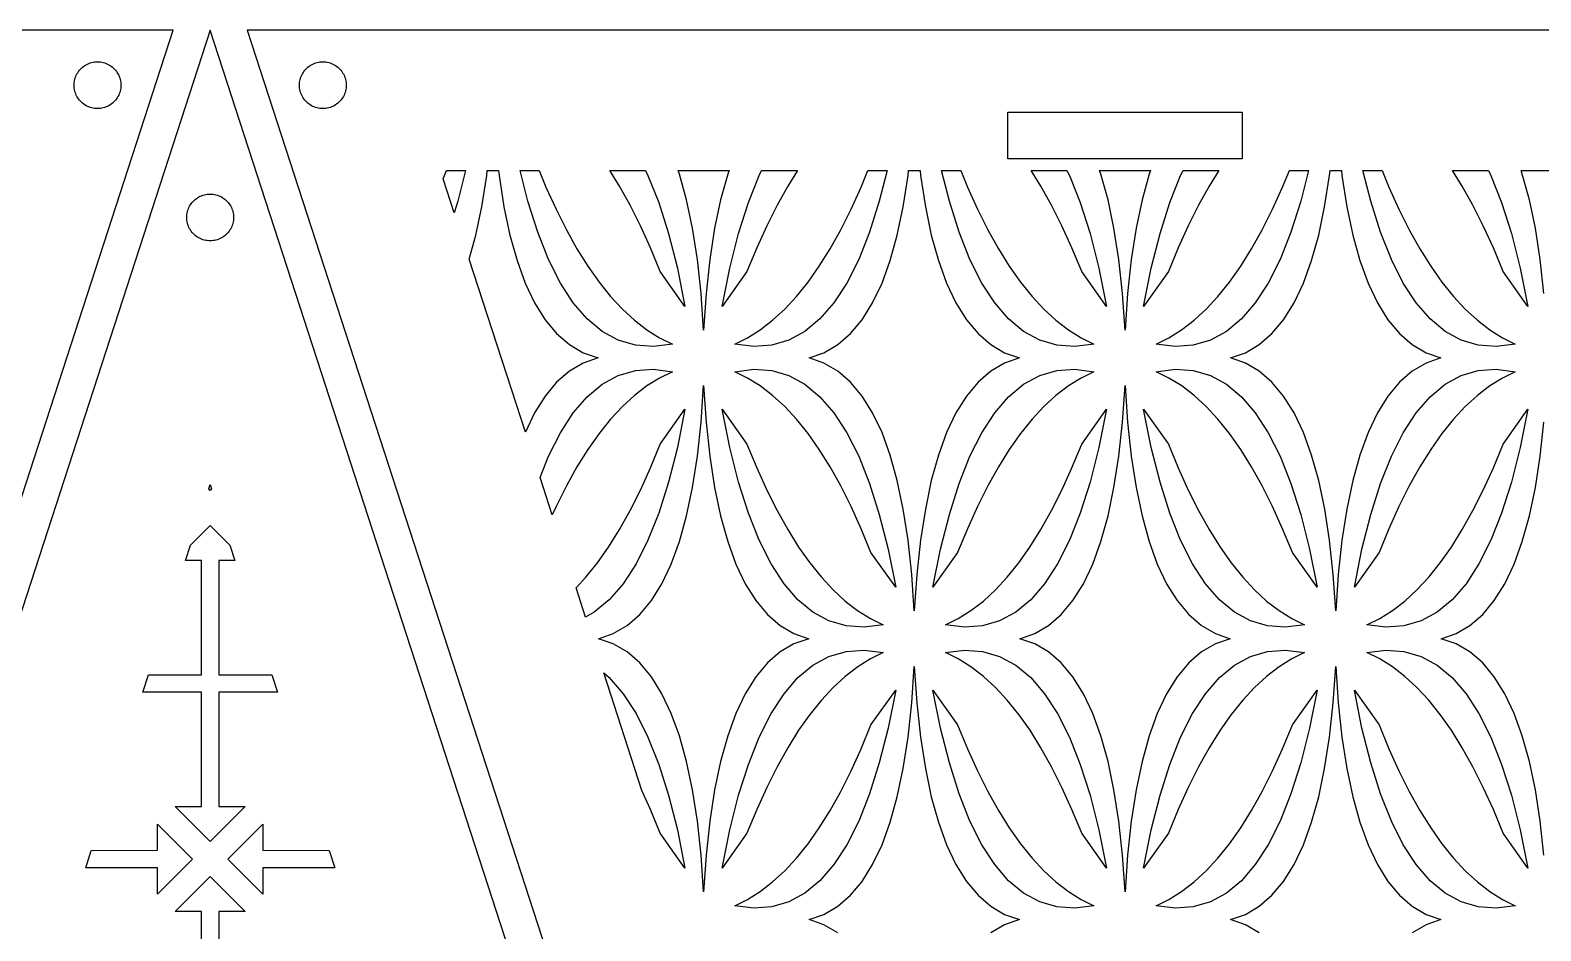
# Model space of a CAD drawing. Header units: metres. Extents: x 20 to 1108, y 20 to 485.
# Drawn here: x 783 to 912.1, y 407.7 to 484.7 of the extents above; entities that cross this region are included whole.
import ezdxf

# ---------------------------------------------------------------- set-up
doc = ezdxf.new("R2010")
doc.units = ezdxf.units.M

msp = doc.modelspace()

# ---------------------------------------------------------------- linework, layer by layer
for p, q in [((795.235, 484.652), (645.235, 484.652)), ((720.235, 253.826), (795.235, 484.652)), ((798.389, 484.652), (723.389, 253.826)), ((873.389, 253.826), (798.389, 484.652)), ((951.544, 484.652), (801.544, 484.652)), ((801.544, 484.652), (876.544, 253.826)), ((787.305, 481.319), (787.394, 481.408)), ((787.394, 481.408), (787.488, 481.491)), ((787.488, 481.491), (787.588, 481.569)), ((787.588, 481.569), (787.691, 481.639)), ((787.691, 481.639), (787.8, 481.703)), ((787.8, 481.703), (787.912, 481.76)), ((787.912, 481.76), (788.027, 481.81)), ((788.027, 481.81), (788.145, 481.853)), ((788.145, 481.853), (788.265, 481.888)), ((788.265, 481.888), (788.388, 481.915)), ((788.388, 481.915), (788.512, 481.935)), ((788.512, 481.935), (788.637, 481.946)), ((788.637, 481.946), (788.763, 481.95)), ((788.763, 481.95), (788.888, 481.946)), ((788.888, 481.946), (789.013, 481.935)), ((789.013, 481.935), (789.137, 481.915)), ((789.137, 481.915), (789.26, 481.888)), ((789.26, 481.888), (789.381, 481.853)), ((789.381, 481.853), (789.499, 481.81)), ((789.499, 481.81), (789.615, 481.76)), ((789.615, 481.76), (789.726, 481.703)), ((789.726, 481.703), (789.835, 481.639)), ((789.835, 481.639), (789.938, 481.569)), ((789.938, 481.569), (790.038, 481.491)), ((790.038, 481.491), (790.133, 481.408)), ((790.133, 481.408), (790.22, 481.319)), ((806.559, 481.319), (806.646, 481.408)), ((806.646, 481.408), (806.741, 481.491)), ((806.741, 481.491), (806.841, 481.569)), ((806.841, 481.569), (806.944, 481.639)), ((806.944, 481.639), (807.053, 481.703)), ((807.053, 481.703), (807.164, 481.76)), ((807.164, 481.76), (807.28, 481.81)), ((807.28, 481.81), (807.398, 481.853)), ((807.398, 481.853), (807.519, 481.888)), ((807.519, 481.888), (807.642, 481.915)), ((807.642, 481.915), (807.766, 481.935)), ((807.766, 481.935), (807.891, 481.946)), ((807.891, 481.946), (808.016, 481.95)), ((808.016, 481.95), (808.142, 481.946)), ((808.142, 481.946), (808.267, 481.935)), ((808.267, 481.935), (808.391, 481.915)), ((808.391, 481.915), (808.514, 481.888)), ((808.514, 481.888), (808.634, 481.853)), ((808.634, 481.853), (808.752, 481.81)), ((808.752, 481.81), (808.867, 481.76)), ((808.867, 481.76), (808.979, 481.703)), ((808.979, 481.703), (809.088, 481.639)), ((809.088, 481.639), (809.191, 481.569)), ((809.191, 481.569), (809.291, 481.491)), ((809.291, 481.491), (809.385, 481.408)), ((809.385, 481.408), (809.474, 481.319)), ((786.763, 479.95), (786.767, 480.075)), ((786.767, 480.075), (786.779, 480.201)), ((786.779, 480.201), (786.799, 480.325)), ((786.799, 480.325), (786.826, 480.447)), ((786.826, 480.447), (786.861, 480.569)), ((786.861, 480.569), (786.903, 480.687)), ((786.903, 480.687), (786.953, 480.802)), ((786.953, 480.802), (787.01, 480.913)), ((787.01, 480.913), (787.074, 481.022)), ((787.074, 481.022), (787.145, 481.126)), ((787.145, 481.126), (787.221, 481.225)), ((787.221, 481.225), (787.305, 481.319)), ((790.22, 481.319), (790.304, 481.225)), ((790.304, 481.225), (790.381, 481.126)), ((790.381, 481.126), (790.452, 481.022)), ((790.452, 481.022), (790.515, 480.913)), ((790.515, 480.913), (790.573, 480.802)), ((790.573, 480.802), (790.623, 480.687)), ((790.623, 480.687), (790.665, 480.569)), ((790.665, 480.569), (790.7, 480.447)), ((790.7, 480.447), (790.727, 480.325)), ((790.727, 480.325), (790.747, 480.201)), ((790.747, 480.201), (790.759, 480.075)), ((790.759, 480.075), (790.763, 479.95)), ((806.016, 479.95), (806.02, 480.075)), ((806.02, 480.075), (806.032, 480.201)), ((806.032, 480.201), (806.052, 480.325)), ((806.052, 480.325), (806.079, 480.447)), ((806.079, 480.447), (806.114, 480.569)), ((806.114, 480.569), (806.156, 480.687)), ((806.156, 480.687), (806.206, 480.802)), ((806.206, 480.802), (806.264, 480.913)), ((806.264, 480.913), (806.327, 481.022)), ((806.327, 481.022), (806.398, 481.126)), ((806.398, 481.126), (806.475, 481.225)), ((806.475, 481.225), (806.559, 481.319)), ((809.474, 481.319), (809.558, 481.225)), ((809.558, 481.225), (809.634, 481.126)), ((809.634, 481.126), (809.705, 481.022)), ((809.705, 481.022), (809.769, 480.913)), ((809.769, 480.913), (809.826, 480.802)), ((809.826, 480.802), (809.876, 480.687)), ((809.876, 480.687), (809.918, 480.569)), ((809.918, 480.569), (809.953, 480.447)), ((809.953, 480.447), (809.98, 480.325)), ((809.98, 480.325), (810, 480.201)), ((810, 480.201), (810.012, 480.075)), ((810.012, 480.075), (810.016, 479.95)), ((786.767, 479.824), (786.763, 479.95)), ((786.779, 479.699), (786.767, 479.824)), ((786.799, 479.575), (786.779, 479.699)), ((786.826, 479.453), (786.799, 479.575)), ((786.861, 479.332), (786.826, 479.453)), ((786.903, 479.214), (786.861, 479.332)), ((786.953, 479.099), (786.903, 479.214)), ((787.01, 478.986), (786.953, 479.099)), ((787.074, 478.878), (787.01, 478.986)), ((787.145, 478.775), (787.074, 478.878)), ((787.221, 478.675), (787.145, 478.775)), ((790.381, 478.775), (790.304, 478.675)), ((790.452, 478.878), (790.381, 478.775)), ((790.515, 478.986), (790.452, 478.878)), ((790.573, 479.099), (790.515, 478.986)), ((790.623, 479.214), (790.573, 479.099)), ((790.665, 479.332), (790.623, 479.214)), ((790.7, 479.453), (790.665, 479.332)), ((790.727, 479.575), (790.7, 479.453)), ((790.747, 479.699), (790.727, 479.575)), ((790.759, 479.824), (790.747, 479.699)), ((790.763, 479.95), (790.759, 479.824)), ((806.02, 479.824), (806.016, 479.95)), ((806.032, 479.699), (806.02, 479.824)), ((806.052, 479.575), (806.032, 479.699)), ((806.079, 479.453), (806.052, 479.575)), ((806.114, 479.332), (806.079, 479.453)), ((806.156, 479.214), (806.114, 479.332)), ((806.206, 479.099), (806.156, 479.214)), ((806.264, 478.986), (806.206, 479.099)), ((806.327, 478.878), (806.264, 478.986)), ((806.398, 478.775), (806.327, 478.878)), ((806.475, 478.675), (806.398, 478.775)), ((809.634, 478.775), (809.558, 478.675)), ((809.705, 478.878), (809.634, 478.775)), ((809.769, 478.986), (809.705, 478.878)), ((809.826, 479.099), (809.769, 478.986)), ((809.876, 479.214), (809.826, 479.099)), ((809.918, 479.332), (809.876, 479.214)), ((809.953, 479.453), (809.918, 479.332)), ((809.98, 479.575), (809.953, 479.453)), ((810, 479.699), (809.98, 479.575)), ((810.012, 479.824), (810, 479.699)), ((810.016, 479.95), (810.012, 479.824)), ((787.305, 478.581), (787.221, 478.675)), ((787.394, 478.492), (787.305, 478.581)), ((787.488, 478.409), (787.394, 478.492)), ((787.588, 478.332), (787.488, 478.409)), ((787.691, 478.262), (787.588, 478.332)), ((787.8, 478.197), (787.691, 478.262)), ((787.912, 478.141), (787.8, 478.197)), ((788.027, 478.091), (787.912, 478.141)), ((788.145, 478.048), (788.027, 478.091)), ((788.265, 478.013), (788.145, 478.048)), ((788.388, 477.986), (788.265, 478.013)), ((788.512, 477.966), (788.388, 477.986)), ((788.637, 477.954), (788.512, 477.966)), ((788.763, 477.95), (788.637, 477.954)), ((788.888, 477.954), (788.763, 477.95)), ((789.013, 477.966), (788.888, 477.954)), ((789.137, 477.986), (789.013, 477.966)), ((789.26, 478.013), (789.137, 477.986)), ((789.381, 478.048), (789.26, 478.013)), ((789.499, 478.091), (789.381, 478.048)), ((789.615, 478.141), (789.499, 478.091)), ((789.726, 478.197), (789.615, 478.141)), ((789.835, 478.262), (789.726, 478.197)), ((789.938, 478.332), (789.835, 478.262)), ((790.038, 478.409), (789.938, 478.332)), ((790.133, 478.492), (790.038, 478.409)), ((790.22, 478.581), (790.133, 478.492)), ((790.304, 478.675), (790.22, 478.581)), ((806.559, 478.581), (806.475, 478.675)), ((806.646, 478.492), (806.559, 478.581)), ((806.741, 478.409), (806.646, 478.492)), ((806.841, 478.332), (806.741, 478.409)), ((806.944, 478.262), (806.841, 478.332)), ((807.053, 478.197), (806.944, 478.262)), ((807.164, 478.141), (807.053, 478.197)), ((807.28, 478.091), (807.164, 478.141)), ((807.398, 478.048), (807.28, 478.091)), ((807.519, 478.013), (807.398, 478.048)), ((807.642, 477.986), (807.519, 478.013)), ((807.766, 477.966), (807.642, 477.986)), ((807.891, 477.954), (807.766, 477.966)), ((808.016, 477.95), (807.891, 477.954)), ((808.142, 477.954), (808.016, 477.95)), ((808.267, 477.966), (808.142, 477.954)), ((808.391, 477.986), (808.267, 477.966)), ((808.514, 478.013), (808.391, 477.986)), ((808.634, 478.048), (808.514, 478.013)), ((808.752, 478.091), (808.634, 478.048)), ((808.867, 478.141), (808.752, 478.091)), ((808.979, 478.197), (808.867, 478.141)), ((809.088, 478.262), (808.979, 478.197)), ((809.191, 478.332), (809.088, 478.262)), ((809.291, 478.409), (809.191, 478.332)), ((809.385, 478.492), (809.291, 478.409)), ((809.474, 478.581), (809.385, 478.492)), ((809.558, 478.675), (809.474, 478.581)), ((866.544, 473.652), (866.544, 477.652)), ((866.544, 477.652), (886.544, 477.652)), ((886.544, 477.652), (886.544, 473.652)), ((886.544, 473.652), (866.544, 473.652)), ((818.292, 471.94), (818.585, 472.652)), ((818.585, 472.652), (820.213, 472.652)), ((820.213, 472.652), (819.553, 470.033)), ((822.013, 472.241), (822.058, 472.652)), ((822.058, 472.652), (823.031, 472.652)), ((823.031, 472.652), (823.075, 472.241)), ((825.536, 470.034), (824.876, 472.652)), ((824.876, 472.652), (826.504, 472.652)), ((826.504, 472.652), (827.078, 471.253)), ((833.361, 471.333), (832.534, 472.652)), ((832.534, 472.652), (835.587, 472.652)), ((835.587, 472.652), (835.792, 472.244)), ((838.486, 472.34), (838.373, 472.652)), ((838.373, 472.652), (842.715, 472.652)), ((839.092, 470.162), (838.486, 472.34)), ((842.602, 472.34), (841.996, 470.162)), ((842.715, 472.652), (842.602, 472.34)), ((845.296, 472.244), (845.501, 472.652)), ((845.501, 472.652), (848.554, 472.652)), ((848.554, 472.652), (847.727, 471.333)), ((854.01, 471.252), (854.585, 472.652)), ((854.585, 472.652), (856.213, 472.652)), ((856.213, 472.652), (855.553, 470.033)), ((858.013, 472.241), (858.058, 472.652)), ((858.058, 472.652), (859.031, 472.652)), ((859.031, 472.652), (859.075, 472.241)), ((861.536, 470.034), (860.876, 472.652)), ((860.876, 472.652), (862.504, 472.652)), ((862.504, 472.652), (863.078, 471.253)), ((869.36, 471.333), (868.534, 472.652)), ((868.534, 472.652), (871.586, 472.652)), ((871.586, 472.652), (871.792, 472.244)), ((874.486, 472.34), (874.373, 472.652)), ((874.373, 472.652), (878.715, 472.652)), ((875.092, 470.162), (874.486, 472.34)), ((878.602, 472.34), (877.996, 470.162)), ((878.715, 472.652), (878.602, 472.34)), ((881.296, 472.244), (881.501, 472.652)), ((881.501, 472.652), (884.554, 472.652)), ((884.554, 472.652), (883.727, 471.333)), ((890.01, 471.252), (890.584, 472.652)), ((890.584, 472.652), (892.212, 472.652)), ((892.212, 472.652), (891.552, 470.033)), ((894.013, 472.241), (894.057, 472.652)), ((894.057, 472.652), (895.03, 472.652)), ((895.03, 472.652), (895.074, 472.241)), ((897.535, 470.034), (896.875, 472.652)), ((896.875, 472.652), (898.503, 472.652)), ((898.503, 472.652), (899.078, 471.253)), ((905.36, 471.333), (904.534, 472.652)), ((904.534, 472.652), (907.586, 472.652)), ((907.586, 472.652), (907.792, 472.244)), ((910.486, 472.34), (910.373, 472.652)), ((910.373, 472.652), (914.715, 472.652)), ((911.092, 470.162), (910.486, 472.34)), ((819.236, 469.033), (818.292, 471.94)), ((821.601, 469.569), (822.013, 472.241)), ((823.075, 472.241), (823.487, 469.569)), ((827.078, 471.253), (827.936, 469.358)), ((834.269, 469.707), (833.361, 471.333)), ((835.792, 472.244), (836.717, 469.915)), ((844.371, 469.916), (845.296, 472.244)), ((847.727, 471.333), (846.819, 469.708)), ((853.152, 469.358), (854.01, 471.252)), ((857.601, 469.569), (858.013, 472.241)), ((859.075, 472.241), (859.487, 469.569)), ((863.078, 471.253), (863.936, 469.358)), ((870.269, 469.707), (869.36, 471.333)), ((871.792, 472.244), (872.717, 469.915)), ((880.371, 469.916), (881.296, 472.244)), ((883.727, 471.333), (882.819, 469.708)), ((889.151, 469.358), (890.01, 471.252)), ((893.6, 469.569), (894.013, 472.241)), ((895.074, 472.241), (895.487, 469.569)), ((899.078, 471.253), (899.936, 469.358)), ((906.269, 469.707), (905.36, 471.333)), ((907.792, 472.244), (908.717, 469.915)), ((796.701, 469.725), (796.771, 469.828)), ((796.771, 469.828), (796.848, 469.927)), ((796.848, 469.927), (796.931, 470.022)), ((796.931, 470.022), (797.02, 470.11)), ((797.02, 470.11), (797.115, 470.193)), ((797.115, 470.193), (797.214, 470.271)), ((797.214, 470.271), (797.318, 470.341)), ((797.318, 470.341), (797.426, 470.405)), ((797.426, 470.405), (797.538, 470.462)), ((797.538, 470.462), (797.653, 470.512)), ((797.653, 470.512), (797.771, 470.554)), ((797.771, 470.554), (797.892, 470.589)), ((797.892, 470.589), (798.014, 470.617)), ((798.014, 470.617), (798.139, 470.636)), ((798.139, 470.636), (798.264, 470.649)), ((798.264, 470.649), (798.389, 470.652)), ((798.389, 470.652), (798.515, 470.649)), ((798.515, 470.649), (798.64, 470.636)), ((798.64, 470.636), (798.764, 470.617)), ((798.764, 470.617), (798.887, 470.589)), ((798.887, 470.589), (799.008, 470.554)), ((799.008, 470.554), (799.126, 470.512)), ((799.126, 470.512), (799.241, 470.462)), ((799.241, 470.462), (799.353, 470.405)), ((799.353, 470.405), (799.461, 470.341)), ((799.461, 470.341), (799.565, 470.271)), ((799.565, 470.271), (799.664, 470.193)), ((799.664, 470.193), (799.759, 470.11)), ((799.759, 470.11), (799.848, 470.022)), ((799.848, 470.022), (799.931, 469.927)), ((799.931, 469.927), (800.008, 469.828)), ((800.008, 469.828), (800.078, 469.725)), ((819.553, 470.033), (819.236, 469.033)), ((826.372, 467.389), (825.536, 470.034)), ((836.717, 469.915), (837.553, 467.271)), ((839.601, 467.736), (839.092, 470.162)), ((841.996, 470.162), (841.488, 467.736)), ((843.535, 467.271), (844.371, 469.916)), ((855.553, 470.033), (854.717, 467.389)), ((862.371, 467.389), (861.536, 470.034)), ((872.717, 469.915), (873.553, 467.271)), ((875.601, 467.736), (875.092, 470.162)), ((877.996, 470.162), (877.488, 467.736)), ((879.535, 467.271), (880.371, 469.916)), ((891.552, 470.033), (890.717, 467.389)), ((898.371, 467.389), (897.535, 470.034)), ((908.717, 469.915), (909.553, 467.271)), ((911.601, 467.736), (911.092, 470.162)), ((796.389, 468.652), (796.393, 468.778)), ((796.393, 468.527), (796.389, 468.652)), ((796.393, 468.778), (796.405, 468.903)), ((796.405, 468.402), (796.393, 468.527)), ((796.405, 468.903), (796.425, 469.027)), ((796.425, 469.027), (796.452, 469.151)), ((796.452, 469.151), (796.487, 469.271)), ((796.487, 469.271), (796.53, 469.388)), ((796.53, 469.388), (796.58, 469.504)), ((796.58, 469.504), (796.637, 469.616)), ((796.637, 469.616), (796.701, 469.725)), ((800.078, 469.725), (800.142, 469.616)), ((800.142, 469.616), (800.199, 469.504)), ((800.199, 469.504), (800.249, 469.388)), ((800.249, 469.388), (800.292, 469.271)), ((800.292, 469.271), (800.327, 469.151)), ((800.327, 469.151), (800.354, 469.027)), ((800.354, 469.027), (800.374, 468.903)), ((800.374, 468.903), (800.386, 468.778)), ((800.386, 468.527), (800.374, 468.402)), ((800.386, 468.778), (800.389, 468.652)), ((800.389, 468.652), (800.386, 468.527)), ((821.092, 467.143), (821.601, 469.569)), ((823.487, 469.569), (823.997, 467.143)), ((827.936, 469.358), (828.819, 467.598)), ((835.152, 467.947), (834.269, 469.707)), ((846.819, 469.708), (845.936, 467.947)), ((852.269, 467.597), (853.152, 469.358)), ((857.092, 467.143), (857.601, 469.569)), ((859.487, 469.569), (859.997, 467.143)), ((863.936, 469.358), (864.819, 467.598)), ((871.152, 467.947), (870.269, 469.707)), ((882.819, 469.708), (881.936, 467.947)), ((888.269, 467.597), (889.151, 469.358)), ((893.091, 467.143), (893.6, 469.569)), ((895.487, 469.569), (895.996, 467.143)), ((899.936, 469.358), (900.818, 467.598)), ((907.151, 467.947), (906.269, 469.707)), ((796.425, 468.277), (796.405, 468.402)), ((796.452, 468.155), (796.425, 468.277)), ((796.487, 468.034), (796.452, 468.155)), ((796.53, 467.916), (796.487, 468.034)), ((796.58, 467.801), (796.53, 467.916)), ((796.637, 467.69), (796.58, 467.801)), ((796.701, 467.581), (796.637, 467.69)), ((796.771, 467.478), (796.701, 467.581)), ((796.848, 467.377), (796.771, 467.478)), ((796.931, 467.283), (796.848, 467.377)), ((797.02, 467.194), (796.931, 467.283)), ((797.115, 467.111), (797.02, 467.194)), ((799.759, 467.194), (799.664, 467.111)), ((799.848, 467.283), (799.759, 467.194)), ((799.931, 467.377), (799.848, 467.283)), ((800.008, 467.478), (799.931, 467.377)), ((800.078, 467.581), (800.008, 467.478)), ((800.142, 467.69), (800.078, 467.581)), ((800.199, 467.801), (800.142, 467.69)), ((800.249, 467.916), (800.199, 467.801)), ((800.292, 468.034), (800.249, 467.916)), ((800.327, 468.155), (800.292, 468.034)), ((800.354, 468.277), (800.327, 468.155)), ((800.374, 468.402), (800.354, 468.277)), ((827.296, 465.061), (826.372, 467.389)), ((828.819, 467.598), (829.727, 465.972)), ((836.01, 466.052), (835.152, 467.947)), ((837.553, 467.271), (838.299, 464.309)), ((840.013, 465.064), (839.601, 467.736)), ((841.488, 467.736), (841.075, 465.064)), ((842.789, 464.309), (843.535, 467.271)), ((845.936, 467.947), (845.078, 466.053)), ((851.361, 465.972), (852.269, 467.597)), ((854.717, 467.389), (853.792, 465.06)), ((863.296, 465.061), (862.371, 467.389)), ((864.819, 467.598), (865.727, 465.972)), ((872.01, 466.052), (871.152, 467.947)), ((873.553, 467.271), (874.299, 464.309)), ((876.013, 465.064), (875.601, 467.736)), ((877.488, 467.736), (877.075, 465.064)), ((878.789, 464.309), (879.535, 467.271)), ((881.936, 467.947), (881.078, 466.053)), ((887.36, 465.972), (888.269, 467.597)), ((890.717, 467.389), (889.792, 465.06)), ((899.296, 465.061), (898.371, 467.389)), ((900.818, 467.598), (901.727, 465.972)), ((908.01, 466.052), (907.151, 467.947)), ((909.553, 467.271), (910.299, 464.309)), ((912.013, 465.064), (911.601, 467.736)), ((797.214, 467.034), (797.115, 467.111)), ((797.318, 466.964), (797.214, 467.034)), ((797.426, 466.901), (797.318, 466.964)), ((797.538, 466.843), (797.426, 466.901)), ((797.653, 466.793), (797.538, 466.843)), ((797.771, 466.75), (797.653, 466.793)), ((797.892, 466.715), (797.771, 466.75)), ((798.014, 466.689), (797.892, 466.715)), ((798.139, 466.668), (798.014, 466.689)), ((798.264, 466.656), (798.139, 466.668)), ((798.389, 466.652), (798.264, 466.656)), ((798.515, 466.656), (798.389, 466.652)), ((798.64, 466.668), (798.515, 466.656)), ((798.764, 466.689), (798.64, 466.668)), ((798.887, 466.715), (798.764, 466.689)), ((799.008, 466.75), (798.887, 466.715)), ((799.126, 466.793), (799.008, 466.75)), ((799.241, 466.843), (799.126, 466.793)), ((799.353, 466.901), (799.241, 466.843)), ((799.461, 466.964), (799.353, 466.901)), ((799.565, 467.034), (799.461, 466.964)), ((799.664, 467.111), (799.565, 467.034)), ((820.519, 465.084), (821.092, 467.143)), ((823.997, 467.143), (824.602, 464.964)), ((829.727, 465.972), (830.661, 464.482)), ((836.843, 464.024), (836.01, 466.052)), ((845.078, 466.053), (844.245, 464.024)), ((850.427, 464.481), (851.361, 465.972)), ((856.486, 464.964), (857.092, 467.143)), ((859.997, 467.143), (860.602, 464.964)), ((865.727, 465.972), (866.661, 464.482)), ((872.843, 464.024), (872.01, 466.052)), ((881.078, 466.053), (880.245, 464.024)), ((886.427, 464.481), (887.36, 465.972)), ((892.486, 464.964), (893.091, 467.143)), ((895.996, 467.143), (896.602, 464.964)), ((901.727, 465.972), (902.66, 464.482)), ((908.843, 464.024), (908.01, 466.052)), ((825.321, 450.307), (820.519, 465.084)), ((824.602, 464.964), (825.304, 463.034)), ((828.31, 463.049), (827.296, 465.061)), ((840.328, 462.143), (840.013, 465.064)), ((841.075, 465.064), (840.76, 462.143)), ((853.792, 465.06), (852.779, 463.049)), ((855.785, 463.034), (856.486, 464.964)), ((860.602, 464.964), (861.304, 463.034)), ((864.31, 463.049), (863.296, 465.061)), ((876.328, 462.143), (876.013, 465.064)), ((877.075, 465.064), (876.76, 462.143)), ((889.792, 465.06), (888.778, 463.049)), ((891.784, 463.034), (892.486, 464.964)), ((896.602, 464.964), (897.303, 463.034)), ((900.309, 463.049), (899.296, 465.061)), ((912.328, 462.143), (912.013, 465.064)), ((830.661, 464.482), (831.619, 463.126)), ((838.953, 461.043), (836.843, 464.024)), ((838.299, 464.309), (838.953, 461.043)), ((842.135, 461.043), (842.789, 464.309)), ((844.245, 464.024), (842.135, 461.043)), ((849.469, 463.125), (850.427, 464.481)), ((866.661, 464.482), (867.619, 463.126)), ((874.953, 461.043), (872.843, 464.024)), ((874.299, 464.309), (874.953, 461.043)), ((878.135, 461.043), (878.789, 464.309)), ((880.245, 464.024), (878.135, 461.043)), ((885.468, 463.125), (886.427, 464.481)), ((902.66, 464.482), (903.619, 463.126)), ((910.953, 461.043), (908.843, 464.024)), ((910.299, 464.309), (910.953, 461.043)), ((825.304, 463.034), (826.102, 461.352)), ((829.413, 461.354), (828.31, 463.049)), ((831.619, 463.126), (832.603, 461.905)), ((840.544, 459.021), (840.328, 462.143)), ((840.76, 462.143), (840.544, 459.021)), ((848.485, 461.905), (849.469, 463.125)), ((852.779, 463.049), (851.676, 461.354)), ((854.986, 461.351), (855.785, 463.034)), ((861.304, 463.034), (862.102, 461.352)), ((865.412, 461.354), (864.31, 463.049)), ((867.619, 463.126), (868.603, 461.905)), ((876.544, 459.021), (876.328, 462.143)), ((876.76, 462.143), (876.544, 459.021)), ((884.484, 461.905), (885.468, 463.125)), ((888.778, 463.049), (887.676, 461.354)), ((890.986, 461.351), (891.784, 463.034)), ((897.303, 463.034), (898.102, 461.352)), ((901.412, 461.354), (900.309, 463.049)), ((903.619, 463.126), (904.602, 461.905)), ((826.102, 461.352), (826.996, 459.915)), ((830.603, 459.975), (829.413, 461.354)), ((832.603, 461.905), (833.611, 460.82)), ((833.611, 460.82), (834.646, 459.869)), ((846.442, 459.869), (847.477, 460.819)), ((847.477, 460.819), (848.485, 461.905)), ((851.676, 461.354), (850.484, 459.975)), ((854.092, 459.915), (854.986, 461.351)), ((862.102, 461.352), (862.996, 459.915)), ((866.603, 459.975), (865.412, 461.354)), ((868.603, 461.905), (869.611, 460.82)), ((869.611, 460.82), (870.646, 459.869)), ((882.441, 459.869), (883.476, 460.819)), ((883.476, 460.819), (884.484, 461.905)), ((887.676, 461.354), (886.484, 459.975)), ((890.091, 459.915), (890.986, 461.351)), ((898.102, 461.352), (898.996, 459.915)), ((902.603, 459.975), (901.412, 461.354)), ((904.602, 461.905), (905.611, 460.82)), ((905.611, 460.82), (906.645, 459.869)), ((826.996, 459.915), (827.988, 458.728)), ((831.885, 458.914), (830.603, 459.975)), ((834.646, 459.869), (835.704, 459.054)), ((845.384, 459.054), (846.442, 459.869)), ((850.484, 459.975), (849.203, 458.914)), ((853.1, 458.728), (854.092, 459.915)), ((862.996, 459.915), (863.988, 458.728)), ((867.885, 458.914), (866.603, 459.975)), ((870.646, 459.869), (871.704, 459.054)), ((881.383, 459.054), (882.441, 459.869)), ((886.484, 459.975), (885.203, 458.914)), ((889.1, 458.728), (890.091, 459.915)), ((898.996, 459.915), (899.988, 458.728)), ((903.885, 458.914), (902.603, 459.975)), ((906.645, 459.869), (907.704, 459.054)), ((827.988, 458.728), (829.077, 457.787)), ((833.255, 458.169), (831.885, 458.914)), ((834.713, 457.741), (833.255, 458.169)), ((835.704, 459.054), (836.789, 458.374)), ((836.789, 458.374), (837.889, 457.833)), ((843.2, 457.833), (844.3, 458.374)), ((844.3, 458.374), (845.384, 459.054)), ((847.833, 458.169), (846.375, 457.741)), ((849.203, 458.914), (847.833, 458.169)), ((852.012, 457.787), (853.1, 458.728)), ((863.988, 458.728), (865.077, 457.787)), ((869.255, 458.169), (867.885, 458.914)), ((870.713, 457.741), (869.255, 458.169)), ((871.704, 459.054), (872.789, 458.374)), ((872.789, 458.374), (873.889, 457.833)), ((879.199, 457.833), (880.299, 458.374)), ((880.299, 458.374), (881.383, 459.054)), ((883.833, 458.169), (882.375, 457.741)), ((885.203, 458.914), (883.833, 458.169)), ((888.011, 457.787), (889.1, 458.728)), ((899.988, 458.728), (901.076, 457.787)), ((905.255, 458.169), (903.885, 458.914)), ((906.713, 457.741), (905.255, 458.169)), ((907.704, 459.054), (908.788, 458.374)), ((908.788, 458.374), (909.888, 457.833)), ((829.077, 457.787), (830.262, 457.094)), ((830.262, 457.094), (831.534, 456.652)), ((836.262, 457.629), (834.713, 457.741)), ((837.889, 457.833), (836.262, 457.629)), ((844.827, 457.629), (843.2, 457.833)), ((846.375, 457.741), (844.827, 457.629)), ((849.555, 456.652), (850.827, 457.094)), ((850.827, 457.094), (852.012, 457.787)), ((865.077, 457.787), (866.262, 457.094)), ((866.262, 457.094), (867.534, 456.652)), ((872.261, 457.629), (870.713, 457.741)), ((873.889, 457.833), (872.261, 457.629)), ((880.827, 457.629), (879.199, 457.833)), ((882.375, 457.741), (880.827, 457.629)), ((885.554, 456.652), (886.826, 457.094)), ((886.826, 457.094), (888.011, 457.787)), ((901.076, 457.787), (902.261, 457.094)), ((902.261, 457.094), (903.533, 456.652)), ((908.261, 457.629), (906.713, 457.741)), ((909.888, 457.833), (908.261, 457.629)), ((830.262, 456.21), (829.077, 455.518)), ((831.534, 456.652), (830.262, 456.21)), ((833.255, 455.136), (834.713, 455.564)), ((834.713, 455.564), (836.262, 455.675)), ((836.262, 455.675), (837.889, 455.471)), ((843.2, 455.471), (844.827, 455.675)), ((844.827, 455.675), (846.375, 455.564)), ((846.375, 455.564), (847.833, 455.136)), ((850.827, 456.21), (849.555, 456.652)), ((852.012, 455.518), (850.827, 456.21)), ((866.262, 456.21), (865.077, 455.518)), ((867.534, 456.652), (866.262, 456.21)), ((869.255, 455.136), (870.713, 455.564)), ((870.713, 455.564), (872.261, 455.675)), ((872.261, 455.675), (873.889, 455.471)), ((879.199, 455.471), (880.827, 455.675)), ((880.827, 455.675), (882.375, 455.564)), ((882.375, 455.564), (883.833, 455.136)), ((886.826, 456.21), (885.554, 456.652)), ((888.011, 455.518), (886.826, 456.21)), ((902.261, 456.21), (901.076, 455.518)), ((903.533, 456.652), (902.261, 456.21)), ((905.255, 455.136), (906.713, 455.564)), ((906.713, 455.564), (908.261, 455.675)), ((908.261, 455.675), (909.888, 455.471)), ((827.988, 454.577), (826.997, 453.39)), ((829.077, 455.518), (827.988, 454.577)), ((830.604, 453.33), (831.885, 454.391)), ((831.885, 454.391), (833.255, 455.136)), ((835.705, 454.251), (834.646, 453.435)), ((836.789, 454.931), (835.705, 454.251)), ((837.889, 455.471), (836.789, 454.931)), ((840.328, 451.162), (840.544, 454.283)), ((840.544, 454.283), (840.76, 451.162)), ((844.3, 454.931), (843.2, 455.471)), ((845.384, 454.25), (844.3, 454.931)), ((846.442, 453.435), (845.384, 454.25)), ((847.833, 455.136), (849.203, 454.391)), ((849.203, 454.391), (850.484, 453.329)), ((853.1, 454.577), (852.012, 455.518)), ((854.092, 453.39), (853.1, 454.577)), ((863.988, 454.577), (862.997, 453.39)), ((865.077, 455.518), (863.988, 454.577)), ((866.604, 453.33), (867.885, 454.391)), ((867.885, 454.391), (869.255, 455.136)), ((871.705, 454.251), (870.646, 453.435)), ((872.789, 454.931), (871.705, 454.251)), ((873.889, 455.471), (872.789, 454.931)), ((876.328, 451.162), (876.544, 454.283)), ((876.544, 454.283), (876.76, 451.162)), ((880.299, 454.931), (879.199, 455.471)), ((881.384, 454.25), (880.299, 454.931)), ((882.441, 453.435), (881.384, 454.25)), ((883.833, 455.136), (885.203, 454.391)), ((885.203, 454.391), (886.484, 453.329)), ((889.1, 454.577), (888.011, 455.518)), ((890.092, 453.39), (889.1, 454.577)), ((899.988, 454.577), (898.996, 453.39)), ((901.076, 455.518), (899.988, 454.577)), ((902.603, 453.33), (903.885, 454.391)), ((903.885, 454.391), (905.255, 455.136)), ((907.704, 454.251), (906.645, 453.435)), ((908.788, 454.931), (907.704, 454.251)), ((909.888, 455.471), (908.788, 454.931)), ((826.997, 453.39), (826.102, 451.954)), ((829.413, 451.951), (830.604, 453.33)), ((834.646, 453.435), (833.612, 452.485)), ((847.477, 452.485), (846.442, 453.435)), ((850.484, 453.329), (851.676, 451.951)), ((854.986, 451.953), (854.092, 453.39)), ((862.997, 453.39), (862.102, 451.954)), ((865.412, 451.951), (866.604, 453.33)), ((870.646, 453.435), (869.612, 452.485)), ((883.477, 452.485), (882.441, 453.435)), ((886.484, 453.329), (887.676, 451.951)), ((890.986, 451.953), (890.092, 453.39)), ((898.996, 453.39), (898.102, 451.954)), ((901.412, 451.951), (902.603, 453.33)), ((906.645, 453.435), (905.611, 452.485)), ((826.102, 451.954), (825.321, 450.307)), ((828.31, 450.257), (829.413, 451.951)), ((833.612, 452.485), (832.603, 451.4)), ((836.843, 449.282), (838.953, 452.262)), ((838.953, 452.262), (838.299, 448.996)), ((842.789, 448.996), (842.135, 452.262)), ((842.135, 452.262), (844.245, 449.281)), ((848.485, 451.4), (847.477, 452.485)), ((851.676, 451.951), (852.779, 450.256)), ((855.785, 450.271), (854.986, 451.953)), ((862.102, 451.954), (861.304, 450.271)), ((864.31, 450.257), (865.412, 451.951)), ((869.612, 452.485), (868.603, 451.4)), ((872.843, 449.282), (874.953, 452.262)), ((874.953, 452.262), (874.299, 448.996)), ((878.789, 448.996), (878.135, 452.262)), ((878.135, 452.262), (880.245, 449.281)), ((884.484, 451.4), (883.477, 452.485)), ((887.676, 451.951), (888.778, 450.256)), ((891.784, 450.271), (890.986, 451.953)), ((898.102, 451.954), (897.303, 450.271)), ((900.31, 450.257), (901.412, 451.951)), ((905.611, 452.485), (904.602, 451.4)), ((908.843, 449.282), (910.953, 452.262)), ((910.953, 452.262), (910.299, 448.996)), ((832.603, 451.4), (831.62, 450.179)), ((840.013, 448.241), (840.328, 451.162)), ((840.76, 451.162), (841.075, 448.241)), ((849.469, 450.179), (848.485, 451.4)), ((868.603, 451.4), (867.62, 450.179)), ((876.013, 448.241), (876.328, 451.162)), ((876.76, 451.162), (877.075, 448.241)), ((885.469, 450.179), (884.484, 451.4)), ((904.602, 451.4), (903.619, 450.179)), ((912.013, 448.241), (912.328, 451.162)), ((827.296, 448.244), (828.31, 450.257)), ((831.62, 450.179), (830.661, 448.823)), ((836.01, 447.252), (836.843, 449.282)), ((844.245, 449.281), (845.078, 447.253)), ((850.428, 448.823), (849.469, 450.179)), ((852.779, 450.256), (853.792, 448.244)), ((856.486, 448.34), (855.785, 450.271)), ((861.304, 450.271), (860.602, 448.34)), ((863.296, 448.244), (864.31, 450.257)), ((867.62, 450.179), (866.661, 448.823)), ((872.01, 447.252), (872.843, 449.282)), ((880.245, 449.281), (881.078, 447.253)), ((886.427, 448.823), (885.469, 450.179)), ((888.778, 450.256), (889.792, 448.244)), ((892.486, 448.34), (891.784, 450.271)), ((897.303, 450.271), (896.602, 448.34)), ((899.296, 448.244), (900.31, 450.257)), ((903.619, 450.179), (902.661, 448.823)), ((908.01, 447.252), (908.843, 449.282)), ((826.578, 446.437), (827.296, 448.244)), ((830.661, 448.823), (829.727, 447.333)), ((838.299, 448.996), (837.553, 446.033)), ((839.601, 445.568), (840.013, 448.241)), ((841.075, 448.241), (841.487, 445.569)), ((843.535, 446.034), (842.789, 448.996)), ((851.361, 447.333), (850.428, 448.823)), ((853.792, 448.244), (854.717, 445.915)), ((857.092, 446.161), (856.486, 448.34)), ((860.602, 448.34), (859.997, 446.162)), ((862.371, 445.916), (863.296, 448.244)), ((866.661, 448.823), (865.727, 447.333)), ((874.299, 448.996), (873.553, 446.033)), ((875.6, 445.568), (876.013, 448.241)), ((877.075, 448.241), (877.487, 445.569)), ((879.535, 446.034), (878.789, 448.996)), ((887.36, 447.333), (886.427, 448.823)), ((889.792, 448.244), (890.717, 445.915)), ((893.091, 446.161), (892.486, 448.34)), ((896.602, 448.34), (895.996, 446.162)), ((898.371, 445.916), (899.296, 448.244)), ((902.661, 448.823), (901.727, 447.333)), ((910.299, 448.996), (909.553, 446.033)), ((911.6, 445.568), (912.013, 448.241)), ((829.727, 447.333), (828.819, 445.707)), ((835.152, 445.357), (836.01, 447.252)), ((845.078, 447.253), (845.936, 445.358)), ((852.269, 445.707), (851.361, 447.333)), ((865.727, 447.333), (864.819, 445.707)), ((871.152, 445.357), (872.01, 447.252)), ((881.078, 447.253), (881.936, 445.358)), ((888.269, 445.707), (887.36, 447.333)), ((901.727, 447.333), (900.818, 445.707)), ((907.151, 445.357), (908.01, 447.252)), ((798.269, 445.45), (798.389, 445.819)), ((798.389, 445.33), (798.269, 445.45)), ((798.389, 445.819), (798.51, 445.45)), ((798.51, 445.45), (798.389, 445.33)), ((827.617, 443.241), (826.578, 446.437)), ((828.819, 445.707), (827.936, 443.947)), ((834.269, 443.597), (835.152, 445.357)), ((837.553, 446.033), (836.717, 443.389)), ((839.092, 443.143), (839.601, 445.568)), ((841.487, 445.569), (841.996, 443.143)), ((844.371, 443.389), (843.535, 446.034)), ((845.936, 445.358), (846.819, 443.598)), ((853.152, 443.947), (852.269, 445.707)), ((854.717, 445.915), (855.553, 443.271)), ((857.601, 443.736), (857.092, 446.161)), ((859.997, 446.162), (859.488, 443.736)), ((861.536, 443.271), (862.371, 445.916)), ((864.819, 445.707), (863.936, 443.947)), ((870.269, 443.597), (871.152, 445.357)), ((873.553, 446.033), (872.717, 443.389)), ((875.092, 443.143), (875.6, 445.568)), ((877.487, 445.569), (877.996, 443.143)), ((880.371, 443.389), (879.535, 446.034)), ((881.936, 445.358), (882.819, 443.598)), ((889.151, 443.947), (888.269, 445.707)), ((890.717, 445.915), (891.552, 443.271)), ((893.601, 443.736), (893.091, 446.161)), ((895.996, 446.162), (895.487, 443.736)), ((897.535, 443.271), (898.371, 445.916)), ((900.818, 445.707), (899.936, 443.947)), ((906.269, 443.597), (907.151, 445.357)), ((909.553, 446.033), (908.717, 443.389)), ((911.092, 443.143), (911.6, 445.568)), ((827.936, 443.947), (827.617, 443.241)), ((854.01, 442.052), (853.152, 443.947)), ((863.936, 443.947), (863.078, 442.052)), ((890.01, 442.052), (889.151, 443.947)), ((899.936, 443.947), (899.078, 442.052)), ((833.361, 441.972), (834.269, 443.597)), ((836.717, 443.389), (835.792, 441.06)), ((838.486, 440.964), (839.092, 443.143)), ((841.996, 443.143), (842.602, 440.964)), ((845.296, 441.061), (844.371, 443.389)), ((846.819, 443.598), (847.727, 441.972)), ((855.553, 443.271), (856.3, 440.309)), ((858.014, 441.064), (857.601, 443.736)), ((859.488, 443.736), (859.075, 441.064)), ((860.789, 440.309), (861.536, 443.271)), ((869.36, 441.972), (870.269, 443.597)), ((872.717, 443.389), (871.792, 441.06)), ((874.486, 440.964), (875.092, 443.143)), ((877.996, 443.143), (878.602, 440.964)), ((881.296, 441.061), (880.371, 443.389)), ((882.819, 443.598), (883.727, 441.972)), ((891.552, 443.271), (892.299, 440.309)), ((894.013, 441.064), (893.601, 443.736)), ((895.487, 443.736), (895.075, 441.064)), ((896.788, 440.309), (897.535, 443.271)), ((905.36, 441.972), (906.269, 443.597)), ((908.717, 443.389), (907.792, 441.06)), ((910.486, 440.964), (911.092, 443.143)), ((796.706, 440.638), (798.389, 442.322)), ((798.389, 442.322), (800.073, 440.638)), ((832.427, 440.481), (833.361, 441.972)), ((847.727, 441.972), (848.661, 440.482)), ((854.843, 440.023), (854.01, 442.052)), ((863.078, 442.052), (862.246, 440.023)), ((868.427, 440.481), (869.36, 441.972)), ((883.727, 441.972), (884.66, 440.482)), ((890.842, 440.023), (890.01, 442.052)), ((899.078, 442.052), (898.245, 440.023)), ((904.427, 440.481), (905.36, 441.972)), ((796.281, 439.329), (796.706, 440.638)), ((800.073, 440.638), (800.498, 439.329)), ((831.469, 439.125), (832.427, 440.481)), ((835.792, 441.06), (834.779, 439.049)), ((837.784, 439.034), (838.486, 440.964)), ((842.602, 440.964), (843.304, 439.034)), ((846.31, 439.049), (845.296, 441.061)), ((848.661, 440.482), (849.619, 439.126)), ((856.3, 440.309), (856.953, 437.043)), ((858.329, 438.142), (858.014, 441.064)), ((859.075, 441.064), (858.76, 438.143)), ((860.135, 437.043), (860.789, 440.309)), ((867.469, 439.125), (868.427, 440.481)), ((871.792, 441.06), (870.779, 439.049)), ((873.784, 439.034), (874.486, 440.964)), ((878.602, 440.964), (879.304, 439.034)), ((882.309, 439.049), (881.296, 441.061)), ((884.66, 440.482), (885.619, 439.126)), ((892.299, 440.309), (892.953, 437.043)), ((894.328, 438.142), (894.013, 441.064)), ((895.075, 441.064), (894.759, 438.143)), ((896.135, 437.043), (896.788, 440.309)), ((903.468, 439.125), (904.427, 440.481)), ((907.792, 441.06), (906.778, 439.049)), ((909.784, 439.034), (910.486, 440.964)), ((797.642, 439.329), (796.281, 439.329)), ((797.656, 429.573), (797.642, 439.329)), ((799.137, 439.329), (799.123, 429.573)), ((800.498, 439.329), (799.137, 439.329)), ((830.485, 437.905), (831.469, 439.125)), ((834.779, 439.049), (833.676, 437.354)), ((836.986, 437.351), (837.784, 439.034)), ((843.304, 439.034), (844.102, 437.351)), ((847.412, 437.354), (846.31, 439.049)), ((849.619, 439.126), (850.602, 437.905)), ((856.953, 437.043), (854.843, 440.023)), ((862.246, 440.023), (860.135, 437.043)), ((866.485, 437.905), (867.469, 439.125)), ((870.779, 439.049), (869.676, 437.354)), ((872.986, 437.351), (873.784, 439.034)), ((879.304, 439.034), (880.102, 437.351)), ((883.412, 437.354), (882.309, 439.049)), ((885.619, 439.126), (886.602, 437.905)), ((892.953, 437.043), (890.842, 440.023)), ((898.245, 440.023), (896.135, 437.043)), ((902.485, 437.905), (903.468, 439.125)), ((906.778, 439.049), (905.676, 437.354)), ((908.986, 437.351), (909.784, 439.034)), ((829.644, 437.001), (830.485, 437.905)), ((850.602, 437.905), (851.611, 436.82)), ((858.544, 435.021), (858.329, 438.142)), ((858.76, 438.143), (858.544, 435.021)), ((865.477, 436.819), (866.485, 437.905)), ((886.602, 437.905), (887.611, 436.82)), ((894.544, 435.021), (894.328, 438.142)), ((894.759, 438.143), (894.544, 435.021)), ((901.476, 436.819), (902.485, 437.905)), ((830.455, 434.507), (829.644, 437.001)), ((833.676, 437.354), (832.484, 435.975)), ((836.092, 435.915), (836.986, 437.351)), ((844.102, 437.351), (844.996, 435.915)), ((848.603, 435.975), (847.412, 437.354)), ((851.611, 436.82), (852.645, 435.869)), ((864.442, 435.869), (865.477, 436.819)), ((869.676, 437.354), (868.484, 435.975)), ((872.091, 435.915), (872.986, 437.351)), ((880.102, 437.351), (880.996, 435.915)), ((884.603, 435.975), (883.412, 437.354)), ((887.611, 436.82), (888.645, 435.869)), ((900.442, 435.869), (901.476, 436.819)), ((905.676, 437.354), (904.484, 435.975)), ((908.091, 435.915), (908.986, 437.351)), ((831.203, 434.914), (830.455, 434.507)), ((832.484, 435.975), (831.203, 434.914)), ((835.1, 434.728), (836.092, 435.915)), ((844.996, 435.915), (845.988, 434.728)), ((849.885, 434.914), (848.603, 435.975)), ((851.255, 434.169), (849.885, 434.914)), ((852.645, 435.869), (853.704, 435.054)), ((853.704, 435.054), (854.789, 434.374)), ((862.299, 434.374), (863.383, 435.054)), ((863.383, 435.054), (864.442, 435.869)), ((867.203, 434.914), (865.833, 434.169)), ((868.484, 435.975), (867.203, 434.914)), ((871.1, 434.728), (872.091, 435.915)), ((880.996, 435.915), (881.988, 434.728)), ((885.885, 434.914), (884.603, 435.975)), ((887.255, 434.169), (885.885, 434.914)), ((888.645, 435.869), (889.704, 435.054)), ((889.704, 435.054), (890.789, 434.374)), ((898.299, 434.374), (899.383, 435.054)), ((899.383, 435.054), (900.442, 435.869)), ((903.203, 434.914), (901.833, 434.169)), ((904.484, 435.975), (903.203, 434.914)), ((907.1, 434.728), (908.091, 435.915)), ((832.826, 433.094), (834.012, 433.787)), ((834.012, 433.787), (835.1, 434.728)), ((845.988, 434.728), (847.077, 433.787)), ((847.077, 433.787), (848.262, 433.094)), ((852.713, 433.74), (851.255, 434.169)), ((854.261, 433.629), (852.713, 433.74)), ((855.889, 433.833), (854.261, 433.629)), ((854.789, 434.374), (855.889, 433.833)), ((861.2, 433.833), (862.299, 434.374)), ((862.827, 433.629), (861.2, 433.833)), ((864.375, 433.74), (862.827, 433.629)), ((865.833, 434.169), (864.375, 433.74)), ((868.826, 433.094), (870.011, 433.787)), ((870.011, 433.787), (871.1, 434.728)), ((881.988, 434.728), (883.077, 433.787)), ((883.077, 433.787), (884.262, 433.094)), ((888.713, 433.74), (887.255, 434.169)), ((890.261, 433.629), (888.713, 433.74)), ((891.888, 433.833), (890.261, 433.629)), ((890.789, 434.374), (891.888, 433.833)), ((897.199, 433.833), (898.299, 434.374)), ((898.827, 433.629), (897.199, 433.833)), ((900.375, 433.74), (898.827, 433.629)), ((901.833, 434.169), (900.375, 433.74)), ((904.826, 433.094), (906.011, 433.787)), ((906.011, 433.787), (907.1, 434.728)), ((831.554, 432.652), (832.826, 433.094)), ((832.826, 432.21), (831.554, 432.652)), ((848.262, 433.094), (849.534, 432.652)), ((849.534, 432.652), (848.262, 432.21)), ((867.554, 432.652), (868.826, 433.094)), ((868.826, 432.21), (867.554, 432.652)), ((884.262, 433.094), (885.534, 432.652)), ((885.534, 432.652), (884.262, 432.21)), ((903.554, 432.652), (904.826, 433.094)), ((904.826, 432.21), (903.554, 432.652)), ((834.012, 431.518), (832.826, 432.21)), ((835.1, 430.577), (834.012, 431.518)), ((847.077, 431.518), (845.988, 430.577)), ((848.262, 432.21), (847.077, 431.518)), ((849.885, 430.391), (851.255, 431.136)), ((851.255, 431.136), (852.713, 431.564)), ((852.713, 431.564), (854.261, 431.675)), ((854.261, 431.675), (855.889, 431.471)), ((855.889, 431.471), (854.789, 430.931)), ((861.2, 431.471), (862.827, 431.675)), ((862.299, 430.931), (861.2, 431.471)), ((862.827, 431.675), (864.375, 431.564)), ((864.375, 431.564), (865.833, 431.136)), ((865.833, 431.136), (867.203, 430.391)), ((870.011, 431.518), (868.826, 432.21)), ((871.1, 430.577), (870.011, 431.518)), ((883.077, 431.518), (881.988, 430.577)), ((884.262, 432.21), (883.077, 431.518)), ((885.885, 430.391), (887.255, 431.136)), ((887.255, 431.136), (888.713, 431.564)), ((888.713, 431.564), (890.261, 431.675)), ((890.261, 431.675), (891.888, 431.471)), ((891.888, 431.471), (890.789, 430.931)), ((897.199, 431.471), (898.827, 431.675)), ((898.299, 430.931), (897.199, 431.471)), ((898.827, 431.675), (900.375, 431.564)), ((900.375, 431.564), (901.833, 431.136)), ((901.833, 431.136), (903.203, 430.391)), ((906.011, 431.518), (904.826, 432.21)), ((907.1, 430.577), (906.011, 431.518)), ((836.092, 429.389), (835.1, 430.577)), ((845.988, 430.577), (844.997, 429.389)), ((848.603, 429.33), (849.885, 430.391)), ((853.705, 430.251), (852.645, 429.435)), ((854.789, 430.931), (853.705, 430.251)), ((858.329, 427.162), (858.544, 430.283)), ((858.544, 430.283), (858.76, 427.162)), ((863.384, 430.25), (862.299, 430.931)), ((864.442, 429.435), (863.384, 430.25)), ((867.203, 430.391), (868.484, 429.329)), ((872.092, 429.389), (871.1, 430.577)), ((881.988, 430.577), (880.997, 429.389)), ((884.603, 429.33), (885.885, 430.391)), ((889.705, 430.251), (888.645, 429.435)), ((890.789, 430.931), (889.705, 430.251)), ((894.328, 427.162), (894.544, 430.283)), ((894.544, 430.283), (894.759, 427.162)), ((899.384, 430.25), (898.299, 430.931)), ((900.442, 429.435), (899.384, 430.25)), ((903.203, 430.391), (904.484, 429.329)), ((908.092, 429.389), (907.1, 430.577)), ((792.625, 428.079), (793.111, 429.573)), ((793.111, 429.573), (797.656, 429.573)), ((799.123, 429.573), (803.668, 429.573)), ((803.668, 429.573), (804.154, 428.079)), ((835.27, 419.685), (832.009, 429.723)), ((832.009, 429.723), (832.484, 429.329)), ((832.484, 429.329), (833.676, 427.951)), ((836.986, 427.953), (836.092, 429.389)), ((844.997, 429.389), (844.102, 427.953)), ((847.412, 427.951), (848.603, 429.33)), ((851.612, 428.485), (850.602, 427.4)), ((852.645, 429.435), (851.612, 428.485)), ((865.477, 428.485), (864.442, 429.435)), ((866.485, 427.4), (865.477, 428.485)), ((868.484, 429.329), (869.676, 427.951)), ((872.986, 427.953), (872.092, 429.389)), ((880.997, 429.389), (880.102, 427.953)), ((883.412, 427.951), (884.603, 429.33)), ((887.611, 428.485), (886.602, 427.4)), ((888.645, 429.435), (887.611, 428.485)), ((901.477, 428.485), (900.442, 429.435)), ((902.485, 427.4), (901.477, 428.485)), ((904.484, 429.329), (905.676, 427.951)), ((908.986, 427.953), (908.092, 429.389)), ((797.656, 428.079), (792.625, 428.079)), ((797.642, 418.323), (797.656, 428.079)), ((804.154, 428.079), (799.123, 428.079)), ((799.123, 428.079), (799.137, 418.323)), ((833.676, 427.951), (834.779, 426.256)), ((837.784, 426.27), (836.986, 427.953)), ((844.102, 427.953), (843.304, 426.271)), ((846.31, 426.257), (847.412, 427.951)), ((850.602, 427.4), (849.62, 426.179)), ((854.843, 425.282), (856.953, 428.262)), ((856.953, 428.262), (856.3, 424.995)), ((858.013, 424.241), (858.329, 427.162)), ((858.76, 427.162), (859.075, 424.241)), ((860.789, 424.996), (860.135, 428.262)), ((860.135, 428.262), (862.246, 425.281)), ((867.469, 426.179), (866.485, 427.4)), ((869.676, 427.951), (870.779, 426.256)), ((873.784, 426.27), (872.986, 427.953)), ((880.102, 427.953), (879.304, 426.271)), ((882.31, 426.257), (883.412, 427.951)), ((886.602, 427.4), (885.619, 426.179)), ((890.843, 425.282), (892.953, 428.262)), ((892.953, 428.262), (892.299, 424.995)), ((894.013, 424.241), (894.328, 427.162)), ((894.759, 427.162), (895.074, 424.241)), ((896.788, 424.996), (896.135, 428.262)), ((896.135, 428.262), (898.245, 425.281)), ((903.469, 426.179), (902.485, 427.4)), ((905.676, 427.951), (906.778, 426.256)), ((909.784, 426.27), (908.986, 427.953)), ((834.779, 426.256), (835.792, 424.244)), ((838.486, 424.34), (837.784, 426.27)), ((843.304, 426.271), (842.602, 424.34)), ((845.296, 424.244), (846.31, 426.257)), ((849.62, 426.179), (848.661, 424.823)), ((868.428, 424.823), (867.469, 426.179)), ((870.779, 426.256), (871.792, 424.244)), ((874.486, 424.34), (873.784, 426.27)), ((879.304, 426.271), (878.602, 424.34)), ((881.296, 424.244), (882.31, 426.257)), ((885.619, 426.179), (884.661, 424.823)), ((904.427, 424.823), (903.469, 426.179)), ((906.778, 426.256), (907.792, 424.244)), ((910.486, 424.34), (909.784, 426.27)), ((848.661, 424.823), (847.727, 423.333)), ((854.01, 423.252), (854.843, 425.282)), ((856.3, 424.995), (855.553, 422.033)), ((861.536, 422.034), (860.789, 424.996)), ((862.246, 425.281), (863.078, 423.252)), ((869.36, 423.333), (868.428, 424.823)), ((884.661, 424.823), (883.727, 423.333)), ((890.01, 423.252), (890.843, 425.282)), ((892.299, 424.995), (891.552, 422.033)), ((897.535, 422.034), (896.788, 424.996)), ((898.245, 425.281), (899.078, 423.252)), ((905.36, 423.333), (904.427, 424.823)), ((835.792, 424.244), (836.717, 421.915)), ((839.092, 422.161), (838.486, 424.34)), ((842.602, 424.34), (841.996, 422.162)), ((844.371, 421.916), (845.296, 424.244)), ((847.727, 423.333), (846.819, 421.707)), ((857.601, 421.568), (858.013, 424.241)), ((859.075, 424.241), (859.487, 421.569)), ((870.269, 421.707), (869.36, 423.333)), ((871.792, 424.244), (872.717, 421.915)), ((875.092, 422.161), (874.486, 424.34)), ((878.602, 424.34), (877.996, 422.162)), ((880.371, 421.916), (881.296, 424.244)), ((883.727, 423.333), (882.819, 421.707)), ((893.6, 421.568), (894.013, 424.241)), ((895.074, 424.241), (895.487, 421.569)), ((906.269, 421.707), (905.36, 423.333)), ((907.792, 424.244), (908.717, 421.915)), ((911.092, 422.161), (910.486, 424.34)), ((839.601, 419.736), (839.092, 422.161)), ((841.996, 422.162), (841.488, 419.736)), ((853.152, 421.357), (854.01, 423.252)), ((855.553, 422.033), (854.717, 419.389)), ((862.371, 419.389), (861.536, 422.034)), ((863.078, 423.252), (863.936, 421.358)), ((875.601, 419.736), (875.092, 422.161)), ((877.996, 422.162), (877.488, 419.736)), ((889.151, 421.357), (890.01, 423.252)), ((891.552, 422.033), (890.717, 419.389)), ((898.371, 419.389), (897.535, 422.034)), ((899.078, 423.252), (899.936, 421.358)), ((911.601, 419.736), (911.092, 422.161)), ((836.717, 421.915), (837.553, 419.271)), ((843.535, 419.271), (844.371, 421.916)), ((846.819, 421.707), (845.936, 419.947)), ((852.269, 419.597), (853.152, 421.357)), ((857.092, 419.142), (857.601, 421.568)), ((859.487, 421.569), (859.997, 419.143)), ((863.936, 421.358), (864.819, 419.597)), ((871.152, 419.947), (870.269, 421.707)), ((872.717, 421.915), (873.553, 419.271)), ((879.535, 419.271), (880.371, 421.916)), ((882.819, 421.707), (881.936, 419.947)), ((888.269, 419.597), (889.151, 421.357)), ((893.091, 419.142), (893.6, 421.568)), ((895.487, 421.569), (895.996, 419.143)), ((899.936, 421.358), (900.818, 419.597)), ((907.151, 419.947), (906.269, 421.707)), ((908.717, 421.915), (909.553, 419.271)), ((836.01, 418.052), (835.27, 419.685)), ((840.013, 417.063), (839.601, 419.736)), ((841.488, 419.736), (841.075, 417.063)), ((845.936, 419.947), (845.078, 418.052)), ((851.361, 417.971), (852.269, 419.597)), ((864.819, 419.597), (865.727, 417.971)), ((872.01, 418.052), (871.152, 419.947)), ((876.013, 417.063), (875.601, 419.736)), ((877.488, 419.736), (877.075, 417.063)), ((881.936, 419.947), (881.078, 418.052)), ((887.36, 417.971), (888.269, 419.597)), ((900.818, 419.597), (901.727, 417.971)), ((908.01, 418.052), (907.151, 419.947)), ((912.013, 417.063), (911.601, 419.736)), ((795.397, 418.323), (797.642, 418.323)), ((798.389, 415.33), (795.397, 418.323)), ((801.382, 418.323), (798.389, 415.33)), ((799.137, 418.323), (801.382, 418.323)), ((837.553, 419.271), (838.299, 416.308)), ((842.789, 416.309), (843.535, 419.271)), ((854.717, 419.389), (853.792, 417.06)), ((856.486, 416.964), (857.092, 419.142)), ((859.997, 419.143), (860.602, 416.964)), ((863.296, 417.061), (862.371, 419.389)), ((873.553, 419.271), (874.299, 416.308)), ((878.789, 416.309), (879.535, 419.271)), ((890.717, 419.389), (889.792, 417.06)), ((892.486, 416.964), (893.091, 419.142)), ((895.996, 419.143), (896.602, 416.964)), ((899.296, 417.061), (898.371, 419.389)), ((909.553, 419.271), (910.299, 416.308)), ((836.843, 416.023), (836.01, 418.052)), ((840.328, 414.142), (840.013, 417.063)), ((841.075, 417.063), (840.76, 414.143)), ((845.078, 418.052), (844.245, 416.023)), ((850.427, 416.481), (851.361, 417.971)), ((853.792, 417.06), (852.779, 415.049)), ((855.785, 415.033), (856.486, 416.964)), ((860.602, 416.964), (861.304, 415.034)), ((864.31, 415.049), (863.296, 417.061)), ((865.727, 417.971), (866.661, 416.482)), ((872.843, 416.023), (872.01, 418.052)), ((876.328, 414.142), (876.013, 417.063)), ((877.075, 417.063), (876.76, 414.143)), ((881.078, 418.052), (880.245, 416.023)), ((886.427, 416.481), (887.36, 417.971)), ((889.792, 417.06), (888.778, 415.049)), ((891.784, 415.033), (892.486, 416.964)), ((896.602, 416.964), (897.303, 415.034)), ((900.309, 415.049), (899.296, 417.061)), ((901.727, 417.971), (902.66, 416.482)), ((908.843, 416.023), (908.01, 418.052)), ((912.328, 414.142), (912.013, 417.063)), ((793.892, 414.573), (793.892, 416.818)), ((793.892, 416.818), (796.886, 413.826)), ((799.893, 413.826), (802.887, 416.818)), ((802.887, 416.818), (802.887, 414.573)), ((838.953, 413.043), (836.843, 416.023)), ((838.299, 416.308), (838.953, 413.043)), ((842.135, 413.043), (842.789, 416.309)), ((844.245, 416.023), (842.135, 413.043)), ((849.469, 415.125), (850.427, 416.481)), ((866.661, 416.482), (867.619, 415.126)), ((874.953, 413.043), (872.843, 416.023)), ((874.299, 416.308), (874.953, 413.043)), ((878.135, 413.043), (878.789, 416.309)), ((880.245, 416.023), (878.135, 413.043)), ((885.468, 415.125), (886.427, 416.481)), ((902.66, 416.482), (903.619, 415.126)), ((910.953, 413.043), (908.843, 416.023)), ((910.299, 416.308), (910.953, 413.043)), ((787.754, 413.087), (788.234, 414.566)), ((788.234, 414.566), (793.892, 414.573)), ((802.887, 414.573), (808.545, 414.566)), ((808.545, 414.566), (809.025, 413.087)), ((848.485, 413.905), (849.469, 415.125)), ((852.779, 415.049), (851.676, 413.354)), ((854.986, 413.351), (855.785, 415.033)), ((861.304, 415.034), (862.102, 413.351)), ((865.412, 413.354), (864.31, 415.049)), ((867.619, 415.126), (868.603, 413.905)), ((884.484, 413.905), (885.468, 415.125)), ((888.778, 415.049), (887.676, 413.354)), ((890.986, 413.351), (891.784, 415.033)), ((897.303, 415.034), (898.102, 413.351)), ((901.412, 413.354), (900.309, 415.049)), ((903.619, 415.126), (904.602, 413.905)), ((793.892, 413.079), (787.754, 413.087)), ((796.886, 413.826), (793.892, 410.834)), ((793.892, 410.834), (793.892, 413.079)), ((802.887, 410.834), (799.893, 413.826)), ((809.025, 413.087), (802.887, 413.079)), ((802.887, 413.079), (802.887, 410.834)), ((840.544, 411.021), (840.328, 414.142)), ((840.76, 414.143), (840.544, 411.021)), ((847.477, 412.819), (848.485, 413.905)), ((851.676, 413.354), (850.484, 411.975)), ((854.092, 411.915), (854.986, 413.351)), ((862.102, 413.351), (862.996, 411.915)), ((866.603, 411.975), (865.412, 413.354)), ((868.603, 413.905), (869.611, 412.82)), ((876.544, 411.021), (876.328, 414.142)), ((876.76, 414.143), (876.544, 411.021)), ((883.476, 412.819), (884.484, 413.905)), ((887.676, 413.354), (886.484, 411.975)), ((890.091, 411.915), (890.986, 413.351)), ((898.102, 413.351), (898.996, 411.915)), ((902.603, 411.975), (901.412, 413.354)), ((904.602, 413.905), (905.611, 412.82)), ((795.397, 409.329), (798.389, 412.322)), ((798.389, 412.322), (801.382, 409.329)), ((845.384, 411.054), (846.442, 411.869)), ((846.442, 411.869), (847.477, 412.819)), ((850.484, 411.975), (849.203, 410.914)), ((853.1, 410.727), (854.092, 411.915)), ((862.996, 411.915), (863.988, 410.727)), ((867.885, 410.914), (866.603, 411.975)), ((869.611, 412.82), (870.646, 411.869)), ((870.646, 411.869), (871.704, 411.054)), ((881.383, 411.054), (882.441, 411.869)), ((882.441, 411.869), (883.476, 412.819)), ((886.484, 411.975), (885.203, 410.914)), ((889.1, 410.727), (890.091, 411.915)), ((898.996, 411.915), (899.988, 410.727)), ((903.885, 410.914), (902.603, 411.975)), ((905.611, 412.82), (906.645, 411.869)), ((906.645, 411.869), (907.704, 411.054)), ((843.2, 409.833), (844.3, 410.374)), ((844.3, 410.374), (845.384, 411.054)), ((849.203, 410.914), (847.833, 410.169)), ((852.012, 409.787), (853.1, 410.727)), ((863.988, 410.727), (865.077, 409.787)), ((869.255, 410.169), (867.885, 410.914)), ((871.704, 411.054), (872.789, 410.374)), ((872.789, 410.374), (873.889, 409.833)), ((879.199, 409.833), (880.299, 410.374)), ((880.299, 410.374), (881.383, 411.054)), ((885.203, 410.914), (883.833, 410.169)), ((888.011, 409.787), (889.1, 410.727)), ((899.988, 410.727), (901.076, 409.787)), ((905.255, 410.169), (903.885, 410.914)), ((907.704, 411.054), (908.788, 410.374)), ((908.788, 410.374), (909.888, 409.833)), ((797.642, 409.329), (795.397, 409.329)), ((797.656, 399.573), (797.642, 409.329)), ((799.137, 409.329), (799.123, 399.573)), ((801.382, 409.329), (799.137, 409.329)), ((844.827, 409.629), (843.2, 409.833)), ((846.375, 409.74), (844.827, 409.629)), ((847.833, 410.169), (846.375, 409.74)), ((849.555, 408.652), (850.827, 409.094)), ((850.827, 409.094), (852.012, 409.787)), ((865.077, 409.787), (866.262, 409.094)), ((866.262, 409.094), (867.534, 408.652)), ((870.713, 409.74), (869.255, 410.169)), ((872.261, 409.629), (870.713, 409.74)), ((873.889, 409.833), (872.261, 409.629)), ((880.827, 409.629), (879.199, 409.833)), ((882.375, 409.74), (880.827, 409.629)), ((883.833, 410.169), (882.375, 409.74)), ((885.554, 408.652), (886.826, 409.094)), ((886.826, 409.094), (888.011, 409.787)), ((901.076, 409.787), (902.261, 409.094)), ((902.261, 409.094), (903.533, 408.652)), ((906.713, 409.74), (905.255, 410.169)), ((908.261, 409.629), (906.713, 409.74)), ((909.888, 409.833), (908.261, 409.629)), ((850.827, 408.21), (849.555, 408.652)), ((852.012, 407.518), (850.827, 408.21)), ((866.262, 408.21), (865.077, 407.518)), ((867.534, 408.652), (866.262, 408.21)), ((886.826, 408.21), (885.554, 408.652)), ((888.011, 407.518), (886.826, 408.21)), ((902.261, 408.21), (901.076, 407.518)), ((903.533, 408.652), (902.261, 408.21))]:
    msp.add_line(p, q)

doc.saveas('drawing.dxf')
